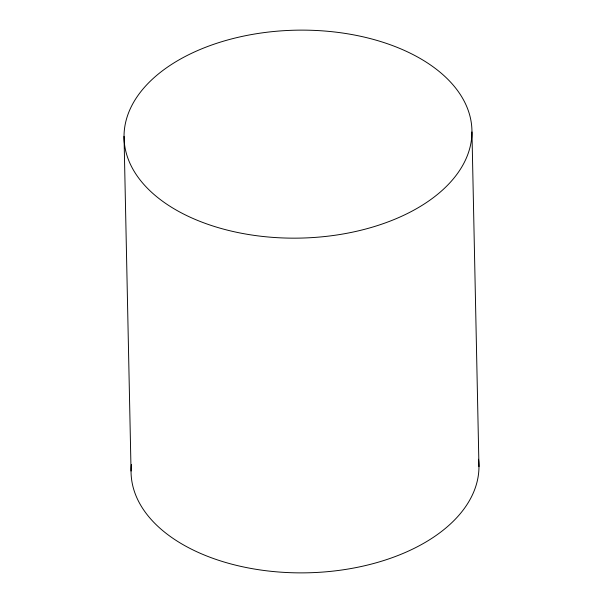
<?xml version="1.0" encoding="UTF-8"?>
<svg xmlns="http://www.w3.org/2000/svg" width="603" height="603" viewBox="0 0 603 603"><rect width="100%" height="100%" fill="white"/><g stroke="black" fill="none" stroke-linecap="round" stroke-linejoin="round"><path stroke-width="0.9" d="M471.953 131.951A173.981 103.972 -1.2 0 1 210.801 225.303A173.981 103.972 -1.2 0 1 211.231 45.18A173.981 103.972 -1.2 0 1 471.953 131.951L478.963 466.662M124.037 136.338L131.047 471.049M478.541 459.252A173.981 103.972 -1.2 0 1 305.533 572.842A173.981 103.972 -1.2 0 1 131.401 464.551"/></g></svg>
